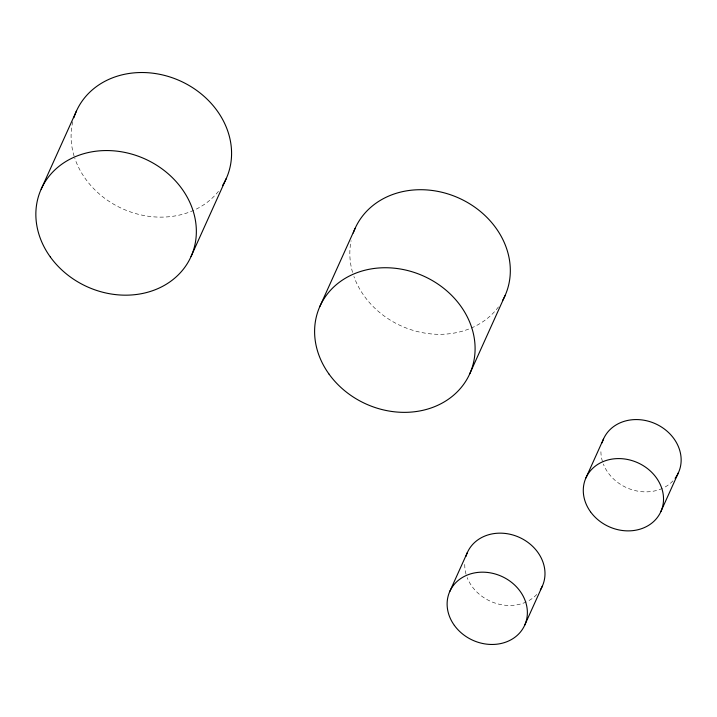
<?xml version="1.0" encoding="UTF-8"?>
<svg xmlns="http://www.w3.org/2000/svg" width="717" height="717" viewBox="0 0 717 717"><rect width="100%" height="100%" fill="white"/><g stroke="black" fill="none" stroke-linecap="round" stroke-linejoin="round"><path stroke-width="0.54" stroke-dasharray="3.58 2.69" d="M536.782 594.465A41.084 35.061 24.3 0 1 527.076 601.572M526.278 601.957A41.084 35.061 24.3 0 1 467.152 577.552M466.023 574.165A41.084 35.061 24.3 0 1 464.867 562.182M218.479 191.314A82.159 70.132 24.3 0 1 140.389 214.786A82.159 70.132 24.3 0 1 74.801 158.278M74.147 156.243A82.159 70.132 24.3 0 1 72.811 121.603M672.949 480.883A41.084 35.061 24.3 0 1 663.243 487.99M662.436 488.367A41.084 35.061 24.3 0 1 603.311 463.962M602.432 461.425A41.084 35.061 24.3 0 1 600.963 449.442M498.458 306.903A82.159 70.132 24.3 0 1 420.834 332.347A82.159 70.132 24.3 0 1 353.902 276.484M352.585 272.415A82.159 70.132 24.3 0 1 351.124 240.76"/><path stroke-width="1.08" d="M41.147 189.207L76.378 111.18M191.054 256.507L226.285 178.479M319.89 306.401L355.121 228.365M469.805 373.691L505.037 295.664M449.765 591.498L467.385 552.484M585.932 477.907L603.544 438.894M524.727 625.143L542.339 586.13M660.886 511.562L678.506 472.548M465.951 556.401A41.084 35.061 24.3 0 1 519.198 537.302A41.084 35.061 24.3 0 1 540.376 589.813M73.887 117.731A82.159 70.132 24.3 0 1 180.532 81.066A82.159 70.132 24.3 0 1 222.53 185.551M602.11 442.81A41.084 35.061 24.3 0 1 656.691 424.339A41.084 35.061 24.3 0 1 675.109 478.302M353.266 233.016A82.159 70.132 24.3 0 1 458.746 198.017A82.159 70.132 24.3 0 1 502.796 300.145M454.372 625.394A41.084 35.061 24.3 0 0 523.607 627.384A41.084 35.061 24.3 0 0 483.769 572.184A41.084 35.061 24.3 0 0 454.372 625.394M50.342 257A82.159 70.132 24.3 0 0 188.822 260.988A82.159 70.132 24.3 0 0 109.136 150.588A82.159 70.132 24.3 0 0 50.342 257M590.53 511.804A41.084 35.061 24.3 0 0 659.765 513.802A41.084 35.061 24.3 0 0 619.927 458.602A41.084 35.061 24.3 0 0 590.53 511.804M329.094 374.193A82.159 70.132 24.3 0 0 467.565 378.173A82.159 70.132 24.3 0 0 387.888 267.773A82.159 70.132 24.3 0 0 329.094 374.193"/></g></svg>
